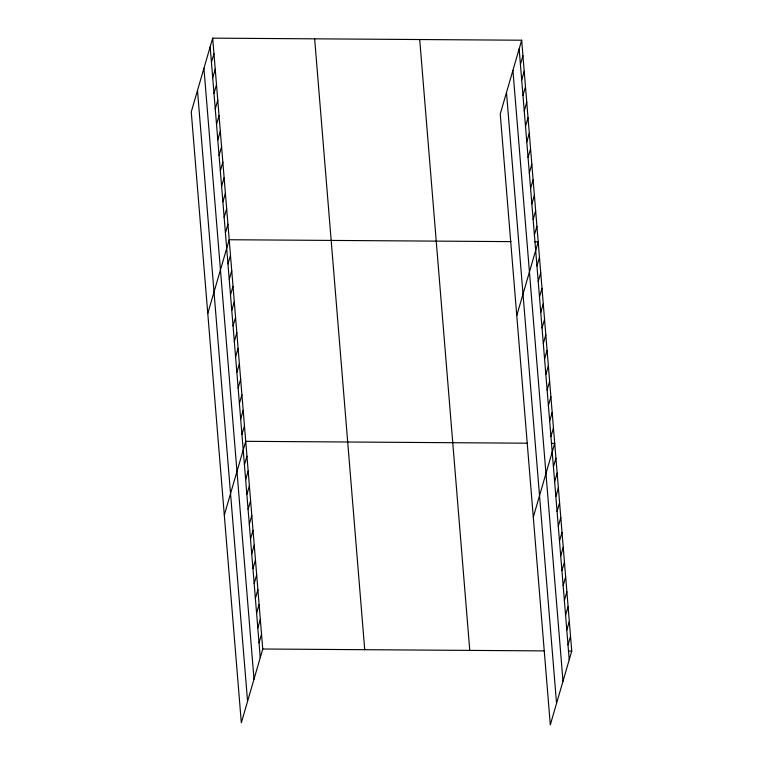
<?xml version="1.0" encoding="UTF-8"?>
<svg xmlns="http://www.w3.org/2000/svg" width="763" height="763" viewBox="0 0 763 763"><rect width="100%" height="100%" fill="white"/><g stroke="black" fill="none" stroke-linecap="round" stroke-linejoin="round"><path stroke-width="1.14" d="M212.686 38.15L191.255 111.923L241.327 722.78L262.758 649.017L212.686 38.15L521.673 40.22L571.745 651.077L550.314 724.85L500.242 113.983L521.673 40.22M211.437 62.318L213.955 53.658M212.715 77.826L215.233 69.166M213.983 93.334L216.501 84.674M215.252 108.842L217.77 100.172M216.52 124.35L219.038 115.68M217.798 139.858L220.316 131.188M219.067 155.366L221.585 146.696M220.335 170.864L222.853 162.204M221.604 186.372L224.122 177.712M222.882 201.88L225.4 193.22M224.15 217.388L226.668 208.719M225.419 232.896L227.937 224.227M207.774 313.507L229.215 239.735L511.01 241.623M227.965 263.912L230.483 255.243M229.234 279.411L231.752 270.751M230.502 294.919L233.02 286.259M231.78 310.427L234.298 301.766M233.049 325.935L235.567 317.265M234.317 341.442L236.835 332.773M235.586 356.95L238.104 348.281M236.864 372.458L239.382 363.789M238.132 387.957L240.65 379.297M239.401 403.465L241.919 394.805M240.679 418.973L243.197 410.303M241.947 434.481L244.465 425.811M224.303 515.092L245.734 441.319L527.529 443.208M244.437 464.82L246.954 456.16M245.648 479.66L248.166 470.99M246.869 494.491L249.387 485.831M248.08 509.331L250.598 500.662M249.301 524.162L251.819 515.502M250.512 539.002L253.03 530.333M251.733 553.833L254.251 545.163M252.944 568.673L255.462 560.004M254.165 583.504L256.683 574.835M255.376 598.345L257.894 589.675M256.597 613.175L259.115 604.506M257.808 628.006L260.326 619.346M259.029 642.847L261.547 634.177M520.423 64.388L522.941 55.718M521.701 79.896L524.219 71.226M522.97 95.404L525.488 86.734M524.238 110.912L526.756 102.242M525.507 126.42L528.025 117.75M526.785 141.918L529.303 133.258M528.053 157.426L530.571 148.766M529.322 172.934L531.84 164.264M530.59 188.442L533.108 179.772M531.868 203.95L534.386 195.28M533.137 219.458L535.655 210.788M534.405 234.956L536.923 226.296M516.761 315.567L538.201 241.804L534.796 241.776M536.952 265.972L539.47 257.312M538.22 281.48L540.738 272.811M539.489 296.988L542.007 288.319M540.767 312.496L543.285 303.827M542.035 328.004L544.553 319.335M543.304 343.503L545.822 334.843M544.572 359.011L547.09 350.351M545.85 374.519L548.368 365.858M547.119 390.027L549.637 381.357M548.387 405.534L550.905 396.865M549.665 421.042L552.183 412.373M550.934 436.55L553.452 427.881M533.289 517.152L554.72 443.389L551.325 443.36M553.423 466.889L555.941 458.22M554.634 481.72L557.152 473.06M555.855 496.56L558.373 487.891M557.066 511.391L559.584 502.731M558.287 526.232L560.805 517.562M559.498 541.062L562.016 532.402M560.719 555.903L563.237 547.233M561.93 570.734L564.448 562.073M563.151 585.574L565.669 576.904M564.362 600.405L566.88 591.745M565.583 615.245L568.101 606.575M566.795 630.076L569.312 621.406M568.015 644.916L570.533 636.247M262.758 649.017L544.553 650.896M568.349 651.058L571.745 651.077M519.155 48.88L569.227 659.747M512.917 70.368L562.989 681.235M506.479 92.504L556.551 703.362M419.707 39.533L469.779 650.4M314.652 38.827L364.724 649.695M210.168 46.82L260.24 657.677M203.931 68.298L254.003 679.165M197.493 90.435L247.565 701.302"/></g></svg>
